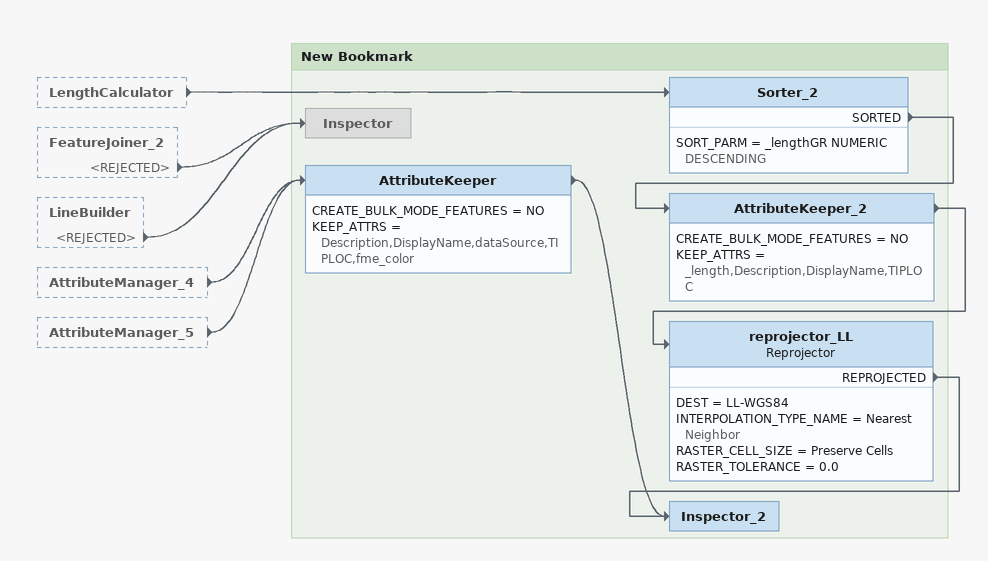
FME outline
LengthCalculator [outside]
    -> Sorter_2
FeatureJoiner_2 [outside]
    <REJECTED> -> Inspector
LineBuilder [outside]
    <REJECTED> -> Inspector
AttributeManager_4 [outside]
    -> AttributeKeeper
AttributeManager_5 [outside]
    -> AttributeKeeper

Bookmark: New Bookmark
Sorter_2
    SORT_PARM = _lengthGR NUMERIC DESCENDING
    SORTED -> AttributeKeeper_2
AttributeKeeper_2
    CREATE_BULK_MODE_FEATURES = NO
    KEEP_ATTRS = _length,Description,DisplayName,TIPLOC
    -> reprojector_LL
reprojector_LL: Reprojector
    DEST = LL-WGS84
    INTERPOLATION_TYPE_NAME = Nearest Neighbor
    RASTER_CELL_SIZE = Preserve Cells
    RASTER_TOLERANCE = 0.0
    REPROJECTED -> Inspector_2
Inspector [off]
AttributeKeeper
    CREATE_BULK_MODE_FEATURES = NO
    KEEP_ATTRS = Description,DisplayName,dataSource,TIPLOC,fme_color
    -> Inspector_2
Inspector_2
